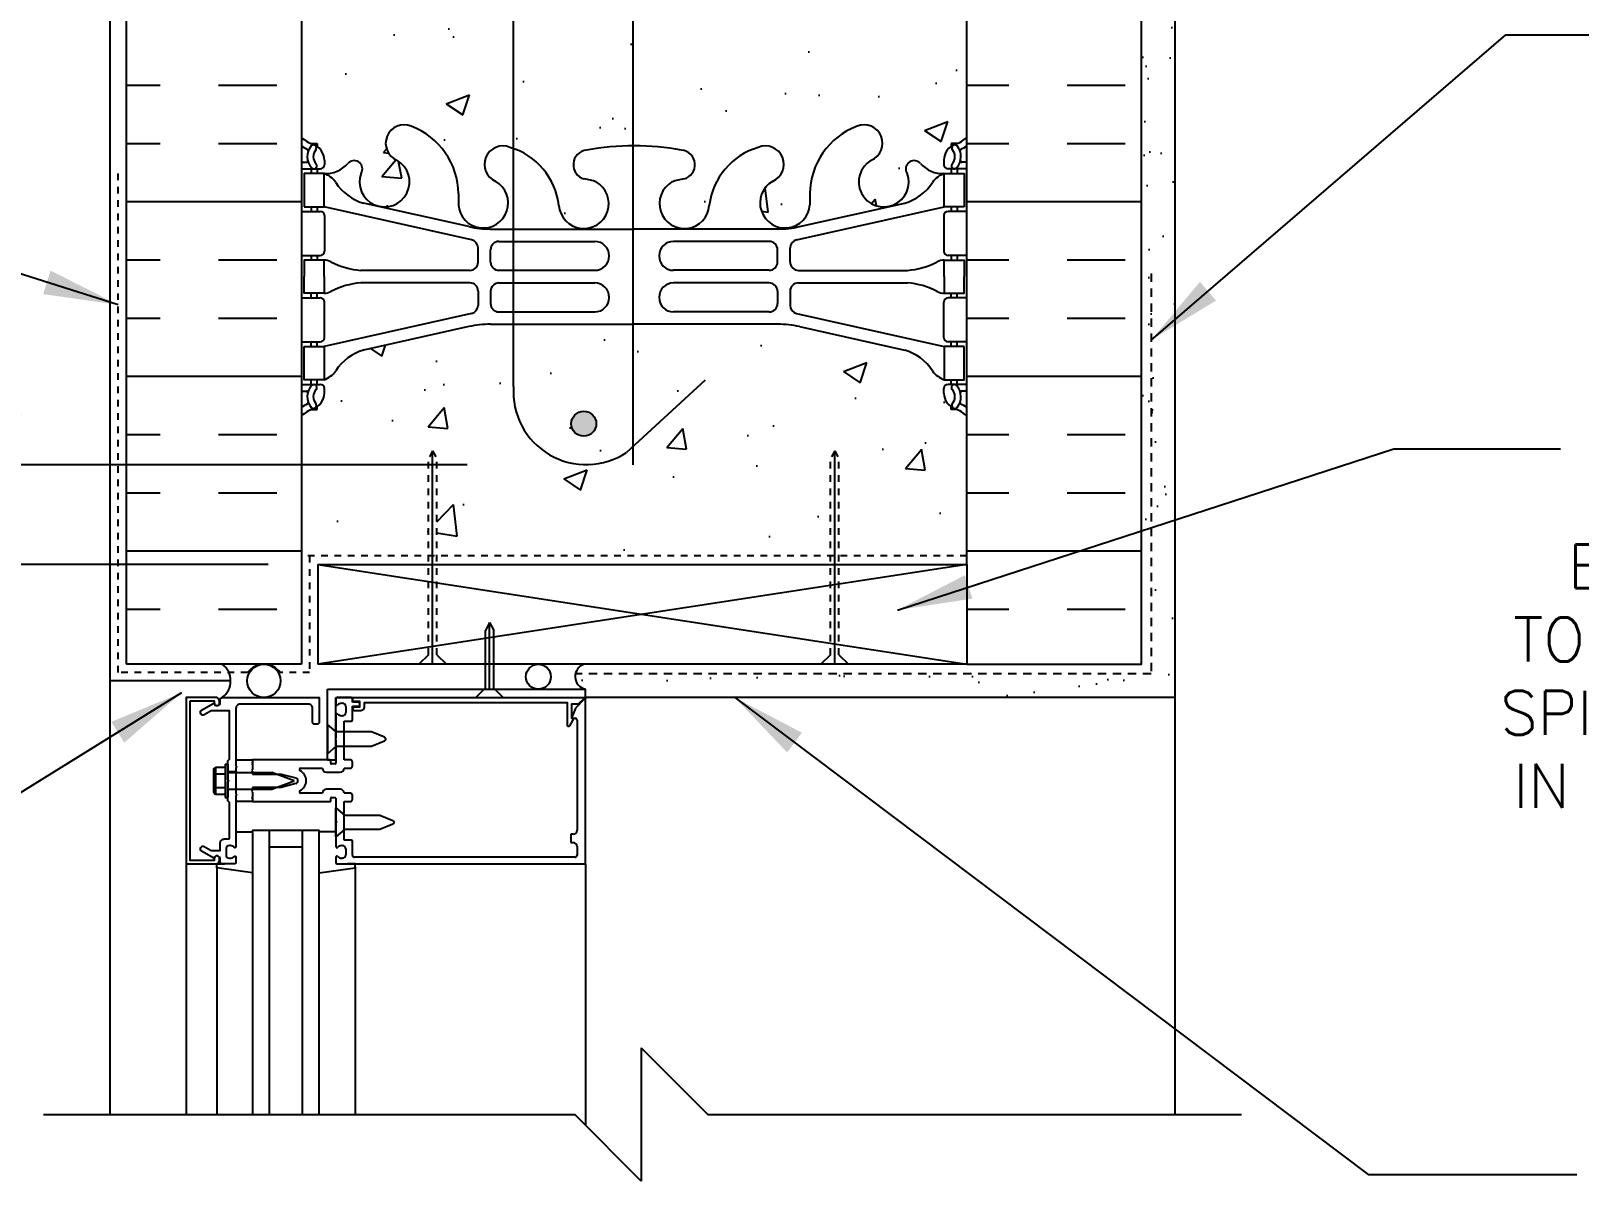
# Model space of a CAD drawing. Header units: inches. Extents: x 173.2 to 225.9, y 94 to 174.2.
# Drawn here: x 190.95 to 214.21, y 145.35 to 162.64 of the extents above; entities that cross this region are included whole.
import ezdxf

# ---------------------------------------------------------------- set-up
doc = ezdxf.new("R2010")
doc.units = ezdxf.units.IN
doc.header["$LTSCALE"] = 0.5
doc.header["$MEASUREMENT"] = 0
doc.linetypes.add('DASHED2', pattern=[0.375, 0.25, -0.125])
doc.linetypes.add('HIDDEN2', pattern=[0.1875, 0.125, -0.0625])
for name, color, linetype in [('HATCH', 12, 'Continuous'), ('LINE18', 9, 'Continuous'), ('line25', 2, 'Continuous'), ('LINE50', 5, 'Continuous'), ('LINE65', 3, 'Continuous'), ('LINE9', 9, 'Continuous'), ('PART_NUMBERS', 6, 'Continuous'), ('TEXT', 4, 'Continuous'), ('Web_Edge', 9, 'Continuous')]:
    doc.layers.add(name, color=color, linetype=linetype)
doc.styles.add('DIM', font='romans.shx', dxfattribs={"width": 0.7})
doc.styles.get("Standard").update_dxf_attribs({"font": 'romans.shx', "height": 0.75})
doc.dimstyles.new('ext_12', dxfattribs={"dimscale": 12, "dimtxt": 0.09375, "dimasz": 0.09375, "dimexe": 0.09375, "dimexo": 0.0625, "dimgap": 0.0625, "dimtad": 1, "dimdec": 1, "dimzin": 2, "dimdsep": 46, "dimlunit": 4, "dimtxsty": 'DIM', "dimcen": 0.09, "dimdle": 0.09375, "dimclrt": 4, "dimadec": 0, "dimazin": 0, "dimtfac": 1, "dimtdec": 1, "dimtmove": 2, "dimatfit": 3, "dimfxl": 1, "dimfrac": 2, "dimtolj": 1, "dimtzin": 0, "dimarcsym": 0})
doc.dimstyles.new('ext_8', dxfattribs={"dimscale": 8, "dimtxt": 0.09375, "dimasz": 0.09375, "dimexe": 0.09375, "dimexo": 0.0625, "dimgap": 0.0625, "dimtad": 1, "dimdec": 6, "dimzin": 3, "dimdsep": 46, "dimlunit": 4, "dimtxsty": 'DIM', "dimcen": 0.09, "dimdle": 0.09375, "dimclrt": 4, "dimadec": 0, "dimazin": 0, "dimtfac": 1, "dimtdec": 6, "dimtmove": 2, "dimatfit": 3, "dimfxl": 1, "dimfrac": 2, "dimtolj": 1, "dimtzin": 0, "dimarcsym": 0})
pattern_1 = [(50, (0, 0), (3.5863, -0.31376), [0.375, -4.125]), (355, (0, 0), (-0.693757, 3.76096), [0.3, -3.3]), (100.4514, (0.299, -0.026), (2.892544, 3.4472), [0.3187, -3.50571]), (46.1842, (0, 1), (5.33621, -0.8276), [0.5625, -6.1875]), (96.6356, (0.4447, 0.931), (4.67331, 4.87059), [0.47805, -5.25857]), (351.1842, (0, 1), (4.67331, 4.87059), [0.45, -4.95]), (21, (0.5, 0.75), (2.984535, -2.013094), [0.375, -4.125]), (326, (0.5, 0.75), (1.216577, 3.62575), [0.3, -3.3]), (71.4514, (0.7487, 0.5822), (4.20111, 1.612656), [0.3187, -3.50571]), (37.5, (0, 0), (0.060799, 1.664469), [0, -3.26, 0, -3.35, 0, -3.3125]), (7.5, (0, 0), (1.315348, 1.972059), [0, -1.91, 0, -3.185, 0, -1.2625]), (327.5, (-1.115, 0), (2.669112, -0.1127744), [0, -1.25, 0, -3.9, 0, -5.175]), (317.5, (-1.615, 0), (2.91593, 0.500525), [0, -1.625, 0, -2.59, 0, -3.675])]

# ---------------------------------------------------------------- blocks, each defined once
blk = doc.blocks.new('*D6')
at = {"layer": 'Defpoints', "color": 0, "transparency": 16777216}
for p in [(190.685, 156.116), (198.009, 156.116), (195.016, 154.616)]:
    blk.add_point(p, dxfattribs=at)
at = {"layer": 'TEXT', "color": 0, "lineweight": -2, "transparency": 16777216}
for p, q in [((190.685, 156.866), (190.685, 157.616)), ((197.509, 156.116), (189.935, 156.116)), ((190.685, 154.616), (190.685, 156.116)), ((194.516, 154.616), (189.935, 154.616)), ((190.685, 153.866), (190.685, 153.116))]:
    blk.add_line(p, q, dxfattribs=at)
at = {"layer": 'TEXT', "color": 0, "transparency": 16777216}
for points in [[(190.56, 156.866), (190.81, 156.866), (190.685, 156.116)], [(190.56, 153.866), (190.81, 153.866), (190.685, 154.616)]]:
    blk.add_solid(points, dxfattribs=at)
at = {"layer": 'TEXT', "color": 4, "transparency": 16777216, "insert": (187.9, 155.777), "char_height": 0.75, "attachment_point": 5, "rotation": 90, "style": 'DIM'}
blk.add_mtext('\\A1;1 1/2" \\P (38mm)MIN. \\PCOVER', dxfattribs=at)

msp = doc.modelspace()

# ---------------------------------------------------------------- hatches: boundary and pattern name
at = {"layer": 'HATCH'}
h = msp.add_hatch(dxfattribs=at)
h.set_pattern_fill('AR-CONC', color=256, scale=0.5)
h.set_pattern_definition(pattern_1)
h.paths.add_polyline_path([(205.0156476, 172.8372698), (201.1234697, 172.8372513), (200.1234697, 173.8372513), (200.1234697, 171.8372513), (199.1234697, 172.8372513), (195.0156476, 172.8372709), (195.0156476, 170.8463089, 0.0884161507), (195.1616506, 170.7489972), (195.2516506, 170.7489972), (195.2516506, 170.7072712, -0.2490694202), (195.3616506, 170.500148), (195.3616506, 170.432648, -0.4142135624), (195.2991506, 170.370148), (195.2516506, 170.370148), (195.2516506, 170.300148), (195.3566506, 170.300148, -0.155528605), (195.5323435, 170.1661028, 0.1809141487), (195.9500647, 169.854758), (197.5308603, 169.5017988, 0.0549743364), (197.8577307, 169.4657509), (200.0156517, 169.4657509), (202.1735727, 169.4657509, 0.0549743364), (202.5004431, 169.5017988), (204.0812387, 169.854758, 0.1809141487), (204.4989599, 170.1661028, -0.155528605), (204.6746528, 170.300148), (204.7796528, 170.300148), (204.7796528, 170.370148), (204.7321528, 170.370148, -0.4142135624), (204.6696528, 170.432648), (204.6696528, 170.500148, -0.2490694202), (204.7796528, 170.7072712), (204.7796528, 170.7489972), (204.8696528, 170.7489972, 0.0884104074), (205.0156476, 170.846301)])
h.paths.add_polyline_path([(205.0156476, 163.8463089), (205.0156476, 166.653995, 0.0884104075), (204.8696528, 166.7512988), (204.7796528, 166.7512988), (204.7796528, 166.7930249, -0.2490694202), (204.6696528, 167.000148), (204.6696528, 167.067648, -0.4142135624), (204.7321528, 167.130148), (204.7796528, 167.130148), (204.7796528, 167.200148), (204.6746528, 167.200148, 0.2317357955), (204.3169883, 167.0491237, -0.8344002608), (204.1054841, 167.1746681), (204.1171943, 167.196014, 2.155403934), (203.5785464, 167.0015962, -1), (203.3649571, 166.490494, -0.3112229933), (202.6559827, 167.5064882), (202.6564926, 167.671476, 1.6613820595), (202.0954095, 167.3187356, -1), (201.8818202, 166.8076334, -0.3009499256), (201.1455799, 167.6799308, 1.6613820595), (200.5844968, 167.3271904, 0.0556171619), (200.7637951, 167.2816199, -0.8432432356), (200.7294786, 166.8492986, -0.0475443617), (200.0156517, 166.7845429, -0.0475443617), (199.3018248, 166.8492986, -0.8432432356), (199.2675083, 167.2816199, 0.0556171619), (199.4468066, 167.3271904, 1.6613820595), (198.8857235, 167.6799308, -0.3009499256), (198.1494832, 166.8076334, -1), (197.9358939, 167.3187356, 1.6613820595), (197.3748108, 167.671476), (197.3753207, 167.5064882, -0.3112229933), (196.6663463, 166.490494, -1), (196.452757, 167.0015962, 2.155403934), (195.9141091, 167.196014), (195.9258193, 167.1746681, -0.8343745963), (195.7143201, 167.049118, 0.2317403101), (195.3566506, 167.200148), (195.2516506, 167.200148), (195.2516506, 167.130148), (195.2991506, 167.130148, -0.4142135624), (195.3616506, 167.067648), (195.3616506, 167.000148, -0.2490694202), (195.2516506, 166.7930249), (195.2516506, 166.7512988), (195.1616506, 166.7512988, 0.0884161507), (195.0156476, 166.6539871), (195.0156476, 163.8463089), (195.0156476, 161.0386307, 0.0884161507), (195.1616506, 160.941319), (195.2516506, 160.941319), (195.2516506, 160.899593, -0.2490694202), (195.3616506, 160.6924698), (195.3616506, 160.6249698, -0.4142135624), (195.2991506, 160.5624698), (195.2516506, 160.5624698), (195.2516506, 160.4924698), (195.3566506, 160.4924698, 0.2317357954), (195.7143151, 160.6434942, -0.8344002615), (195.9258193, 160.5179498), (195.9141091, 160.4966039, 2.155403934), (196.452757, 160.6910216, -1), (196.6663463, 161.2021238, -0.3112229933), (197.3753207, 160.1861297), (197.3748108, 160.0211419, 1.6613820595), (197.9358939, 160.3738822, -1), (198.1494832, 160.8849844, -0.3009499256), (198.8857235, 160.012687, 1.6613820595), (199.4468066, 160.3654274, 0.0556171619), (199.2675083, 160.410998, -0.8432432356), (199.3018248, 160.8433193, -0.0475443617), (200.0156517, 160.9080749, -0.0475443617), (200.7294786, 160.8433193, -0.8432432356), (200.7637951, 160.410998, 0.0556171619), (200.5844968, 160.3654274, 1.6613820595), (201.1455799, 160.012687, -0.3009499256), (201.8818202, 160.8849844, -1), (202.0954095, 160.3738822, 1.6613820595), (202.6564926, 160.0211419), (202.6559827, 160.1861297, -0.3112229933), (203.3649571, 161.2021238, -1), (203.5785464, 160.6910216, 2.155403934), (204.1171943, 160.4966039), (204.1054841, 160.5179498, -0.8343745963), (204.3169833, 160.6434999, 0.2317403101), (204.6746528, 160.4924698), (204.7796528, 160.4924698), (204.7796528, 160.5624698), (204.7321528, 160.5624698, -0.4142135624), (204.6696528, 160.6249698), (204.6696528, 160.6924698, -0.2490694202), (204.7796528, 160.899593), (204.7796528, 160.941319), (204.8696528, 160.941319, 0.0884104075), (205.0156476, 161.0386229)])
h = msp.add_hatch(dxfattribs=at)
h.set_pattern_fill('AR-SAND', color=256, scale=0.5, style=0)
h.set_pattern_definition([(37.5, (-2628.2139, -332.94145), (-0.03149668, 0.96341188), [0, -0.76, 0, -0.85, 0, -0.8125]), (7.5, (-2628.2139, -332.9415), (0.88488835, 1.41107303), [0, -0.41, 0, -0.685, 0, -0.2625]), (327.5, (-2628.8289, -332.94145), (1.55707093, 0.00282953), [0, -0.25, 0, -0.9, 0, -1.175]), (317.5, (-2628.8289, -332.9415), (1.5030633, 0.4388378), [0, -0.125, 0, -0.59, 0, -0.675])])
h.paths.add_polyline_path([(208.1406476, 159.9032613), (207.6406476, 159.9032613), (207.6406476, 154.6036771), (208.1406476, 154.6036771)])
h.paths.add_polyline_path([(207.6406476, 159.9032613), (208.1406476, 159.9032613), (208.1406476, 164.1405859), (207.6406476, 164.1405859), (207.6406476, 163.8463089)])
h.paths.add_polyline_path([(207.6406476, 164.1405859), (208.1406476, 164.1405859), (208.1406476, 172.8372513), (207.6406476, 172.8372513)])
h = msp.add_hatch(dxfattribs=at)
h.set_pattern_fill('AR-CONC', color=256, scale=0.5)
h.set_pattern_definition(pattern_1)
h.paths.add_polyline_path([(202.9666925, 156.2035391), (203.0291925, 156.3230478), (203.0916925, 156.2035391), (203.0916925, 154.7459895), (205.0156476, 154.7459895), (205.0156476, 156.8463168, 0.0884104075), (204.8696528, 156.9436206), (204.7796528, 156.9436206), (204.7796528, 156.9853467, -0.2490694202), (204.6696528, 157.1924698), (204.6696528, 157.2599698, -0.4142135624), (204.7321528, 157.3224698), (204.7796528, 157.3224698), (204.7796528, 157.3924698), (204.6746528, 157.3924698, -0.155528605), (204.4989599, 157.526515, 0.1809141487), (204.0812387, 157.8378599), (202.5004431, 158.1908191, 0.0549743364), (202.1735727, 158.226867), (200.0156517, 158.226867), (197.8577307, 158.226867, 0.0549743364), (197.5308603, 158.1908191), (195.9500647, 157.8378599, 0.1809141487), (195.5323435, 157.526515, -0.155528605), (195.3566506, 157.3924698), (195.2516506, 157.3924698), (195.2516506, 157.3224698), (195.2991506, 157.3224698, -0.4142135624), (195.3616506, 157.2599698), (195.3616506, 157.1924698, -0.2490694202), (195.2516506, 156.9853467), (195.2516506, 156.9436206), (195.1616506, 156.9436206, 0.0884161507), (195.0156476, 156.8463089), (195.0156476, 154.7459895), (196.9261302, 154.7459895), (196.9261302, 156.2035391), (196.9886302, 156.3230478), (197.0511302, 156.2035391), (197.0511302, 154.7459895), (202.9666925, 154.7459895)])
h = msp.add_hatch(dxfattribs=at)
h.set_pattern_fill('AR-SAND', color=256, scale=0.5, style=0)
h.paths.add_polyline_path([(208.1406476, 152.6164942), (208.1406476, 154.9496479), (207.7847937, 154.9496479), (207.7847937, 152.9712192), (199.1327193, 152.9712192, 0.4163939541), (199.2839485, 152.7420299), (199.2839485, 152.6164942)])
at = {"layer": 'LINE65'}
msp.add_hatch(color=256, dxfattribs=at).paths.add_polyline_path([(199.4471948, 156.7312509, 1), (199.0721948, 156.7312509, 1)])

# ---------------------------------------------------------------- linework, layer by layer
at = {"layer": 'HATCH'}
for p, q in [((192.3906476, 161.8203751), (192.8954259, 161.8203751)), ((193.7704259, 161.8203751), (194.6454259, 161.8203751)), ((205.0156476, 161.8203751), (205.6454259, 161.8203751)), ((206.5204259, 161.8203751), (207.3954259, 161.8203751)), ((192.3906476, 160.9453751), (192.8954259, 160.9453751)), ((193.7704259, 160.9453751), (194.6454259, 160.9453751)), ((205.0156476, 160.9453751), (205.6454259, 160.9453751)), ((206.5204259, 160.9453751), (207.3954259, 160.9453751)), ((192.3906476, 160.0703751), (195.0156476, 160.0703751)), ((205.0156476, 160.0703751), (207.6406476, 160.0703751)), ((192.3906476, 159.1953751), (192.8954259, 159.1953751)), ((193.7704259, 159.1953751), (194.6454259, 159.1953751)), ((205.0156476, 159.1953751), (205.6454259, 159.1953751)), ((206.5204259, 159.1953751), (207.3954259, 159.1953751)), ((192.3906476, 158.3203751), (192.8954259, 158.3203751)), ((193.7704259, 158.3203751), (194.6454259, 158.3203751)), ((205.0156476, 158.3203751), (205.6454259, 158.3203751)), ((206.5204259, 158.3203751), (207.3954259, 158.3203751)), ((192.3906476, 157.4453751), (195.0156476, 157.4453751)), ((205.0156476, 157.4453751), (207.6406476, 157.4453751)), ((192.3906476, 156.5703751), (192.8954259, 156.5703751)), ((193.7704259, 156.5703751), (194.6454259, 156.5703751)), ((205.0156476, 156.5703751), (205.6454259, 156.5703751)), ((206.5204259, 156.5703751), (207.3954259, 156.5703751)), ((196.9886302, 153.1164942), (196.9886302, 156.3230478)), ((203.0291925, 153.1164942), (203.0291925, 156.3230478)), ((192.3906476, 155.6953751), (192.8954259, 155.6953751)), ((193.7704259, 155.6953751), (194.6454259, 155.6953751)), ((205.0156476, 155.6953751), (205.6454259, 155.6953751)), ((206.5204259, 155.6953751), (207.3954259, 155.6953751)), ((192.3906476, 154.8203751), (195.0156476, 154.8203751)), ((205.0156476, 154.8203751), (207.6406476, 154.8203751)), ((205.0156476, 154.6164942), (195.2656476, 153.1164942)), ((195.2656476, 154.6164942), (205.0156476, 153.1164942)), ((192.3906476, 153.9453751), (192.8954259, 153.9453751)), ((193.7704259, 153.9453751), (194.6454259, 153.9453751)), ((205.0156476, 153.9453751), (205.6454259, 153.9453751)), ((206.5204259, 153.9453751), (207.3954259, 153.9453751)), ((197.8436518, 152.7420299), (197.8436518, 153.7420299)), ((195.7639485, 152.6164942), (199.2839485, 152.6164942)), ((194.0341936, 150.5961085), (194.2841936, 150.5961085)), ((194.5339485, 150.6164942), (194.5339485, 146.3495341)), ((195.0339485, 146.3495341), (195.0339485, 150.6164942)), ((195.0339485, 150.3664942), (194.5339485, 150.3664942)), ((193.2839485, 150.1164942), (193.2839485, 146.3495341)), ((193.7441936, 150.0561085), (193.7441936, 150.1161085)), ((193.7441936, 150.1161085), (193.8598244, 150.1161085)), ((193.7441936, 150.0734738), (193.7441936, 146.3495341)), ((194.2841936, 149.9795731), (193.7441936, 150.0561085)), ((195.2837034, 149.9795731), (195.8237034, 150.0561085)), ((195.8237034, 150.0561085), (195.8237034, 150.1161085)), ((195.8237034, 150.0734738), (195.8237034, 146.3495341)), ((199.2839485, 150.1164942), (199.2839485, 146.1890552))]:
    msp.add_line(p, q, dxfattribs=at)
at = {"layer": 'HATCH', "color": 4, "linetype": 'DASHED2', "ltscale": 0.5}
for p, q in [((192.2656476, 152.9914942), (192.2656476, 160.5188078)), ((205.0156476, 154.7459895), (195.0156476, 154.7459895)), ((195.1357714, 154.7459895), (195.1357714, 152.9914942)), ((194.2080239, 152.9914942), (192.2656476, 152.9914942)), ((195.1357714, 152.9914942), (194.6978731, 152.9914942))]:
    msp.add_line(p, q, dxfattribs=at)
at = {"layer": 'HATCH'}
for centre, radius in [((194.4529485, 152.8664942), 0.25), ((198.5774485, 152.929262), 0.1872321)]:
    msp.add_circle(centre, radius, dxfattribs=at)
for centre, radius, start, end in [((193.6404485, 152.8664942), 0.3125, 306.86989765, 53.13010235), ((199.3220793, 152.9316788), 0.1934442, 107.17760034, 258.63169701)]:
    msp.add_arc(centre, radius, start, end, dxfattribs=at)
at = {"layer": 'LINE18'}
for p, q in [((192.1406476, 172.8463089), (192.1406476, 152.8664942)), ((197.8436518, 153.7420299), (197.7811518, 153.6225213)), ((197.7811518, 152.7420299), (197.7811518, 153.6225213)), ((197.8436518, 153.7420299), (197.9061518, 153.6225213)), ((197.9061518, 152.7420299), (197.9061518, 153.6225213)), ((196.9261302, 153.2602123), (196.7824121, 153.1164942)), ((197.0511302, 153.2602123), (197.1948483, 153.1164942)), ((202.9666925, 153.2602123), (202.8229744, 153.1164942)), ((203.0916925, 153.2602123), (203.2354106, 153.1164942)), ((193.9529485, 152.8664942), (192.1406476, 152.8664942)), ((192.1406476, 152.8664942), (192.1406476, 146.3495341)), ((195.4089485, 152.7420299), (199.2839485, 152.7420299)), ((195.5339485, 152.6170299), (199.2839485, 152.6170299)), ((197.7624337, 152.7420299), (197.6374337, 152.6170299)), ((197.92487, 152.7420299), (198.04987, 152.6170299)), ((199.2839485, 152.6170299), (199.2839485, 152.7420299)), ((208.1406476, 152.6164942), (208.1406476, 146.3495341))]:
    msp.add_line(p, q, dxfattribs=at)
at = {"layer": 'LINE18', "linetype": 'HIDDEN2'}
for p, q in [((196.9886302, 156.3230478), (196.9261302, 156.2035391)), ((196.9886302, 156.3230478), (197.0511302, 156.2035391)), ((203.0291925, 156.3230478), (202.9666925, 156.2035391)), ((203.0291925, 156.3230478), (203.0916925, 156.2035391)), ((196.9261302, 153.2602123), (196.9261302, 156.2035391)), ((197.0511302, 153.2602123), (197.0511302, 156.2035391)), ((202.9666925, 153.2602123), (202.9666925, 156.2035391)), ((203.0916925, 153.2602123), (203.0916925, 156.2035391))]:
    msp.add_line(p, q, dxfattribs=at)
at = {"layer": 'line25'}
for p, q in [((195.0156476, 163.8463089), (195.0156476, 153.1164942)), ((205.0156476, 154.6164942), (205.0156476, 163.8463089)), ((195.2656476, 154.6164942), (195.2656476, 153.1164942)), ((195.2656476, 154.6164942), (205.0156476, 154.6164942)), ((205.0156476, 154.6164942), (205.0156476, 153.1164942)), ((205.0156476, 153.1164942), (195.2656476, 153.1164942))]:
    msp.add_line(p, q, dxfattribs=at)
at = {"layer": 'LINE50'}
msp.add_line((195.0156476, 153.1164942), (192.3906476, 153.1164942), dxfattribs=at)
for points in [[(192.3906476, 153.1164942), (192.3906476, 163.8463089), (192.8281476, 163.8463089), (192.8281476, 164.3463089), (194.3281476, 164.3463089), (194.3281476, 163.8463089), (194.7656476, 163.8463089), (195.0156476, 163.8463089)], [(205.0156476, 153.1164942), (207.6406476, 153.1164942), (207.6406476, 163.8463089), (207.2031476, 163.8463089), (207.2031476, 164.3463089), (205.7031476, 164.3463089), (205.7031476, 163.8463089), (205.2656476, 163.8463089), (205.0156476, 163.8463089)]]:
    msp.add_lwpolyline(points, dxfattribs=at)
at = {"layer": 'LINE65'}
for p, q in [((199.9984697, 171.9622513), (199.9984697, 156.1164942)), ((198.2043726, 157.2897852), (198.2043726, 169.6519773)), ((201.0829675, 157.3840708), (199.9032156, 156.2997871))]:
    msp.add_line(p, q, dxfattribs=at)
msp.add_circle((199.2596948, 156.7312509), 0.1875, dxfattribs=at)
msp.add_arc((199.2967011, 157.2116161), 1.0951219, 175.90677852, 303.63036406, dxfattribs=at)
at = {"layer": 'LINE9'}
for p, q in [((208.1406476, 172.8463089), (208.1406476, 152.6164942)), ((195.4089485, 151.6794942), (195.4089485, 152.7420299)), ((195.5339485, 151.6794942), (195.5339485, 152.6170299)), ((195.5339485, 152.5964942), (195.5339485, 152.5144942)), ((195.7639485, 152.6164942), (195.5539485, 152.6164942)), ((195.7839485, 152.5464942), (195.7839485, 152.5964942)), ((199.2668774, 152.5924942), (199.13307, 152.4586867)), ((208.1406476, 152.6164942), (199.2839485, 152.6164942)), ((199.2839485, 152.6164942), (199.2839485, 152.5974942)), ((199.2839485, 152.6164942), (199.2839485, 152.5974942)), ((199.2839485, 150.1164942), (199.2839485, 152.5854231)), ((195.5339485, 152.3584942), (195.5339485, 152.0064942)), ((195.6234401, 152.5304942), (195.6339485, 152.5304942)), ((195.6839485, 152.4804942), (195.6839485, 152.3924942)), ((195.8649485, 152.5464942), (195.7839485, 152.5464942)), ((195.7839485, 152.2814942), (195.7839485, 152.4864942)), ((195.7839485, 152.4864942), (195.8649485, 152.4864942)), ((199.13307, 152.4586867), (199.0769485, 152.3044942)), ((195.6339485, 152.3424942), (195.6234401, 152.3424942)), ((195.6589485, 151.6794942), (195.6589485, 152.2614942)), ((195.6589485, 152.2614942), (195.7639485, 152.2614942)), ((199.0769485, 152.3044942), (199.1289485, 152.3044942)), ((199.1589485, 152.2744942), (199.1589485, 150.6214942)), ((195.5339485, 151.9764942), (195.5339485, 151.6294942)), ((194.0339485, 151.6794942), (194.2839485, 151.6794942)), ((194.0339485, 151.6794942), (194.0339485, 151.6169942)), ((195.4479485, 151.6794942), (194.2839485, 151.6794942)), ((194.2839485, 151.6794942), (194.2839485, 151.6394942)), ((194.2839485, 151.6794942), (194.2839485, 151.6169942)), ((195.4089485, 151.6794942), (195.5339485, 151.6794942)), ((195.4579485, 151.6294942), (195.4579485, 151.6694942)), ((195.7539485, 151.6794942), (195.6589485, 151.6794942)), ((193.6943435, 151.5186742), (193.6943435, 151.2142992)), ((193.7066385, 151.5530842), (193.7253435, 151.5530842)), ((193.7253435, 151.5530842), (193.7253435, 151.1798942)), ((193.7292685, 151.5694042), (193.8689485, 151.5694042)), ((193.7292685, 151.4679492), (193.8689485, 151.4679492)), ((193.8689485, 151.6164942), (193.8689485, 151.1164942)), ((193.8689485, 151.6164942), (193.9089485, 151.6164942)), ((193.9089485, 151.6164942), (193.9089485, 151.1164942)), ((194.0339485, 151.4994942), (193.9089485, 151.4994942)), ((193.9089485, 151.4918742), (194.5739485, 151.4918742)), ((194.2839485, 151.6394942), (194.2689485, 151.6244942)), ((194.2689485, 151.6244942), (194.2839485, 151.6094942)), ((194.2839485, 151.5364942), (194.2689485, 151.5214942)), ((194.2689485, 151.5214942), (194.2839485, 151.5064942)), ((194.2839485, 151.6094942), (194.2839485, 151.5364942)), ((194.2839485, 151.5064942), (194.2839485, 151.4664942)), ((194.2839485, 151.4664942), (194.7139485, 151.4664942)), ((194.9089485, 151.3664942), (194.5739485, 151.4918742)), ((194.7139485, 151.4664942), (194.9320607, 151.4080512)), ((195.0053286, 151.5544942), (195.3329485, 151.5544942)), ((195.3929485, 151.4944942), (195.5989485, 151.4944942)), ((195.5239485, 151.6194942), (195.4679485, 151.6194942)), ((195.6589485, 151.5544942), (195.7539485, 151.5544942)), ((195.7839485, 151.5844942), (195.7839485, 151.6494942)), ((193.7292685, 151.2650292), (193.8689485, 151.2650292)), ((193.9089485, 151.2411042), (194.5739485, 151.2411042)), ((194.0339485, 151.2334942), (193.9089485, 151.2334942)), ((194.2839485, 151.2264942), (194.2689485, 151.2114942)), ((194.2689485, 151.2114942), (194.2839485, 151.1964942)), ((194.7139485, 151.2664942), (194.2839485, 151.2664942)), ((194.2839485, 151.2664942), (194.2839485, 151.2264942)), ((194.2839485, 151.1964942), (194.2839485, 151.1234942)), ((194.5739485, 151.2411042), (194.9089485, 151.3664942)), ((194.9320607, 151.3249371), (194.7139485, 151.2664942)), ((195.5989485, 151.2384942), (195.3929485, 151.2384942)), ((193.7066385, 151.1798942), (193.7253435, 151.1798942)), ((193.7292685, 151.1635742), (193.8689485, 151.1635742)), ((193.8689485, 151.1164942), (193.9089485, 151.1164942)), ((194.0339485, 151.1159942), (194.0339485, 151.0534942)), ((194.2839485, 151.0534942), (194.0339485, 151.0534942)), ((194.2839485, 151.1234942), (194.2689485, 151.1084942)), ((194.2689485, 151.1084942), (194.2839485, 151.0934942)), ((194.2839485, 151.1159942), (194.2839485, 151.0534942)), ((194.2839485, 151.0934942), (194.2839485, 151.0534942)), ((194.2839485, 151.0534942), (195.4479485, 151.0534942)), ((195.3329485, 151.1784942), (195.0053286, 151.1784942)), ((195.4579485, 151.0634942), (195.4579485, 151.1034942)), ((195.4679485, 151.1134942), (195.5239485, 151.1134942)), ((195.5339485, 151.1034942), (195.5339485, 150.7564942)), ((195.5339485, 150.5224942), (195.5339485, 150.9604942)), ((195.5339485, 150.9604942), (195.6659485, 150.8494942)), ((195.7539485, 151.1784942), (195.6589485, 151.1784942)), ((195.6589485, 150.4714942), (195.6589485, 151.0534942)), ((195.6589485, 151.0534942), (195.7539485, 151.0534942)), ((195.7839485, 151.0834942), (195.7839485, 151.1484942)), ((195.5339485, 150.7564942), (195.5489485, 150.7414942)), ((195.5489485, 150.7414942), (195.5339485, 150.7264942)), ((195.5339485, 150.7264942), (195.5339485, 150.3744942)), ((195.6659485, 150.8494942), (196.1966072, 150.8494942)), ((196.1966072, 150.8494942), (196.390429, 150.7692105)), ((195.5337034, 150.5961085), (195.2837034, 150.5961085)), ((195.6659485, 150.6334942), (195.5339485, 150.5224942)), ((196.1966072, 150.6334942), (195.6659485, 150.6334942)), ((196.390429, 150.7137778), (196.1966072, 150.6334942)), ((199.0989485, 150.5614942), (199.0639485, 150.5614942)), ((199.0639485, 150.5614942), (199.0639485, 150.4364942)), ((195.6234401, 150.3904942), (195.6339485, 150.3904942)), ((195.7639485, 150.4714942), (195.6589485, 150.4714942)), ((195.6839485, 150.3404942), (195.6839485, 150.2524942)), ((195.7839485, 150.2464942), (195.7839485, 150.4514942)), ((199.0639485, 150.4364942), (199.0989485, 150.4364942)), ((199.1589485, 150.3764942), (199.1589485, 150.2464942)), ((195.5339485, 150.2184942), (195.5339485, 150.1364942)), ((195.5539485, 150.1164942), (199.2839485, 150.1164942)), ((195.6339485, 150.2024942), (195.6234401, 150.2024942)), ((195.8237034, 150.1161085), (195.7080726, 150.1161085)), ((199.1289485, 150.2164942), (195.8139485, 150.2164942)), ((200.1234697, 147.3495341), (200.1234697, 145.3495341)), ((200.1234697, 147.3495341), (201.1234697, 146.3495341)), ((191.1406476, 146.3495341), (199.1234697, 146.3495341)), ((200.1234697, 145.3495341), (199.1234697, 146.3495341)), ((201.1234697, 146.3495341), (209.1406476, 146.3495341))]:
    msp.add_line(p, q, dxfattribs=at)
for points in [[(193.3439485, 152.5664942), (193.7079485, 152.5664942), (193.7079485, 152.5364942, 1), (193.7879485, 152.5364942), (193.7879485, 152.5564942, 0.4142135624), (193.7279485, 152.6164942), (193.2839485, 152.6164942), (193.2839485, 150.1164942), (193.7279485, 150.1164942, 0.4142135624), (193.7879485, 150.1764942), (193.7879485, 150.1964942, 1), (193.7079485, 150.1964942), (193.7079485, 150.1664942), (193.3439485, 150.1664942)], [(193.9339485, 150.4904942), (193.9339485, 151.0414942), (193.9089485, 151.0664942), (193.9089485, 151.3514942), (193.9239485, 151.3664942), (193.9089485, 151.3814942), (193.9089485, 151.6664942), (193.9339485, 151.6914942), (193.9339485, 152.4164942), (193.6631238, 152.4164942), (193.5579485, 152.3557712, -1), (193.5179485, 152.4250532), (193.7005776, 152.5304942, 0.8490904587), (193.7979485, 152.5464942), (193.7979485, 152.5864942, -0.4142135624), (193.8279485, 152.6164942), (195.2839485, 152.6164942), (195.2839485, 152.2464942, -0.4142135624), (195.2539485, 152.2164942), (195.2139485, 152.2164942, -0.4142135624), (195.1839485, 152.2464942), (195.1839485, 152.4564942, 0.4142135624), (195.1239485, 152.5164942), (194.0939485, 152.5164942, 0.4142135624), (194.0339485, 152.4564942), (194.0339485, 151.5914942), (194.0489485, 151.5764942), (194.0339485, 151.5614942), (194.0339485, 151.1714942), (194.0489485, 151.1564942), (194.0339485, 151.1414942), (194.0339485, 150.3744942, -0.6693764951), (194.0083068, 150.3639227, 0.1997729274), (193.9444569, 150.3904942), (193.9339485, 150.3904942, 0.4142135624), (193.8839485, 150.3404942), (193.8839485, 150.2524942, 0.4142135624), (193.9339485, 150.2024942), (193.9444569, 150.2024942, 0.1997729274), (194.0083068, 150.2290656, -0.6693764951), (194.0339485, 150.2184942), (194.0339485, 150.1364942, -0.4142135624), (194.0139485, 150.1164942), (193.8279485, 150.1164942, -0.4142135624), (193.7979485, 150.1464942), (193.7979485, 150.1864942, 0.8490904587), (193.7005776, 150.2024942), (193.5179485, 150.3079351, -1), (193.5579485, 150.3772172), (193.6631238, 150.3164942), (193.7979485, 150.3164942), (193.7979485, 150.4304942, -0.4142135624), (193.8579485, 150.4904942)], [(195.8099485, 152.5564942, -0.4142135624), (195.7899485, 152.5764942), (195.7899485, 152.6164942), (199.2649485, 152.6164942, -0.6681786379), (199.268484, 152.6079586), (199.1770196, 152.5164942), (199.0769485, 152.5164942), (199.0769485, 152.3044942), (199.1089485, 152.3044942), (199.0428242, 152.1899634, -0.767326988), (199.0149485, 152.1974327), (199.0149485, 152.5364942), (195.9599485, 152.5364942), (195.9599485, 152.4764942, -0.4142135624), (195.8999485, 152.4164942), (195.8199485, 152.4164942, -1), (195.8199485, 152.4764942), (195.8949485, 152.4764942), (195.8949485, 152.5564942)], [(195.5409485, 152.0994942), (195.4089485, 152.2104942), (195.4089485, 151.7724942), (195.5409485, 151.8834942), (196.0716072, 151.8834942), (196.265429, 151.9637778, 0.6681786379), (196.265429, 152.0192105), (196.0716072, 152.0994942)]]:
    msp.add_lwpolyline(points, format="xyb", close=True, dxfattribs=at)
msp.add_lwpolyline([(195.2839485, 146.3495341), (195.2839485, 150.6164942), (194.2839485, 150.6164942), (194.2839485, 146.3495341)], dxfattribs=at)
for centre, radius, start, end in [((195.5539485, 152.5964942), 0.02, 90, 180), ((195.7639485, 152.5964942), 0.02, 0, 90), ((199.2739485, 152.5854231), 0.01, 0, 135), ((195.5489485, 152.5144942), 0.015, 180, 315.18968809), ((195.5489485, 152.3584942), 0.015, 44.81031191, 180), ((195.6234401, 152.4404942), 0.09, 90, 135.18968809), ((195.6234401, 152.4324942), 0.09, 224.81031191, 270), ((195.6339485, 152.4804942), 0.05, 0, 90), ((195.6339485, 152.3924942), 0.05, 270, 0), ((195.8649485, 152.5164942), 0.03, 270, 90), ((195.7639485, 152.2814942), 0.02, 270, 360), ((199.1289485, 152.2744942), 0.03, 360, 90), ((195.4479485, 151.6694942), 0.01, 0, 90), ((195.7539485, 151.6494942), 0.03, 0, 90), ((193.7486535, 151.5186742), 0.0543126, 110.9107, 249.0893), ((193.8591935, 151.3664942), 0.1648491, 142.0123, 217.9877), ((195.0053286, 151.5344942), 0.02, 90, 243.3313394), ((194.9209485, 151.3664942), 0.168, 296.6686606, 63.3313394), ((195.3929485, 151.5544942), 0.06, 180, 270), ((195.4679485, 151.6294942), 0.01, 180, 270), ((195.5239485, 151.6294942), 0.01, 270, 0), ((195.5989485, 151.5544942), 0.06, 270, 0), ((195.7539485, 151.5844942), 0.03, 270, 360), ((193.7486535, 151.2142992), 0.0543126, 110.9107, 249.0893), ((194.9209255, 151.3664942), 0.043023, 285, 75), ((195.0053286, 151.1984942), 0.02, 116.6686606, 270), ((195.3929485, 151.1784942), 0.06, 90, 180), ((195.5989485, 151.1784942), 0.06, 0, 90), ((195.4479485, 151.0634942), 0.01, 270, 0), ((195.4679485, 151.1034942), 0.01, 90, 180), ((195.5239485, 151.1034942), 0.01, 0, 90), ((195.7539485, 151.1484942), 0.03, 0, 90), ((195.7539485, 151.0834942), 0.03, 270, 360), ((196.3789485, 150.7414942), 0.03, 292.5, 67.5), ((199.0989485, 150.6214942), 0.06, 270, 0), ((195.5489485, 150.3744942), 0.015, 180, 315.18968809), ((195.6234401, 150.3004942), 0.09, 90, 135.18968809), ((195.6339485, 150.3404942), 0.05, 0, 90), ((195.7639485, 150.4514942), 0.02, 0, 90), ((199.0989485, 150.3764942), 0.06, 0, 90), ((195.5489485, 150.2184942), 0.015, 44.81031191, 180), ((195.5539485, 150.1364942), 0.02, 180, 270), ((195.6234401, 150.2924942), 0.09, 224.81031191, 270), ((195.6339485, 150.2524942), 0.05, 270, 360), ((195.8139485, 150.2464942), 0.03, 180, 270), ((199.1289485, 150.2464942), 0.03, 270, 0)]:
    msp.add_arc(centre, radius, start, end, dxfattribs=at)
at = {"layer": 'PART_NUMBERS', "linetype": 'DASHED2'}
msp.add_lwpolyline([(207.7847937, 158.9897567), (207.7847937, 152.9712192), (199.1327193, 152.9712192)], dxfattribs=at)
at = {"layer": 'TEXT'}
for centre, start, end in [((194.4508275, 152.8181978), 89.59260629, 144.48339052), ((194.4550695, 152.8181978), 35.51660948, 90.40739371)]:
    msp.add_arc(centre, 0.2983039, start, end, dxfattribs=at)
at = {"layer": 'Web_Edge'}
for p, q in [((195.1616506, 160.941319), (195.2516506, 160.941319)), ((195.2516506, 160.941319), (195.2516506, 160.899593)), ((204.8696528, 160.941319), (204.7796528, 160.941319)), ((204.7796528, 160.941319), (204.7796528, 160.899593)), ((195.0156476, 160.6624698), (195.0935261, 160.6624698)), ((195.0156476, 160.5624698), (195.2991506, 160.5624698)), ((195.1616506, 160.5624698), (195.1616506, 160.4924698)), ((195.2516506, 160.5624698), (195.2516506, 160.4924698)), ((195.3616506, 160.6924698), (195.3616506, 160.6249698)), ((195.9141091, 160.4966039), (195.9258193, 160.5179498)), ((204.1171943, 160.4966039), (204.1054841, 160.5179498)), ((204.6696528, 160.6924698), (204.6696528, 160.6249698)), ((205.0156476, 160.5624698), (204.7321528, 160.5624698)), ((204.7796528, 160.5624698), (204.7796528, 160.4924698)), ((204.8696528, 160.5624698), (204.8696528, 160.4924698)), ((205.0156558, 160.6624698), (204.9377773, 160.6624698)), ((197.5308603, 159.6941206), (195.9500647, 160.0470798)), ((197.3753207, 160.1861297), (197.3748108, 160.0211419)), ((202.5004431, 159.6941206), (204.0812387, 160.0470798)), ((202.6559827, 160.1861297), (202.6564926, 160.0211419)), ((195.0156476, 159.9224698), (195.2991506, 159.9224698)), ((195.1616506, 159.9924698), (195.1616506, 159.9224698)), ((195.2516506, 159.9924698), (195.2516506, 159.9224698)), ((197.5742139, 159.49584), (195.3566506, 159.9924698)), ((195.3616506, 159.8599698), (195.3616506, 159.3249698)), ((202.4570895, 159.49584), (204.6746528, 159.9924698)), ((204.6696528, 159.8599698), (204.6696528, 159.3249698)), ((205.0156558, 159.9224698), (204.7321528, 159.9224698)), ((204.7796528, 159.9924698), (204.7796528, 159.9224698)), ((204.8696528, 159.9924698), (204.8696528, 159.9224698)), ((197.8577307, 159.6580727), (200.0156517, 159.6580727)), ((202.1735727, 159.6580727), (200.0156517, 159.6580727)), ((197.6718964, 159.1615736), (197.6718964, 159.3738615)), ((197.8593963, 159.1624409), (197.8593963, 159.3464392)), ((197.9843963, 159.4714392), (199.4238961, 159.4714392)), ((202.0469071, 159.4714392), (200.6074073, 159.4714392)), ((202.1719071, 159.1624409), (202.1719071, 159.3464392)), ((202.359407, 159.1615736), (202.359407, 159.3738615)), ((195.0156476, 159.2624698), (195.2991506, 159.2624698)), ((195.1616506, 159.2624698), (195.1616506, 159.1924698)), ((195.2516506, 159.2624698), (195.2516506, 159.1924698)), ((205.0156558, 159.2624698), (204.7321528, 159.2624698)), ((204.7796528, 159.2624698), (204.7796528, 159.1924698)), ((204.8696528, 159.2624698), (204.8696528, 159.1924698)), ((197.5468964, 159.0365736), (195.9093747, 159.0365736)), ((197.9843963, 159.0374409), (199.4238961, 159.0374409)), ((202.0469071, 159.0374409), (200.6074073, 159.0374409)), ((202.484407, 159.0365736), (204.1219287, 159.0365736)), ((195.1616506, 158.6224698), (195.1616506, 158.6924698)), ((195.2516506, 158.6224698), (195.2516506, 158.6924698)), ((197.5468964, 158.848366), (195.9093747, 158.848366)), ((197.6718964, 158.723366), (197.6718964, 158.5110782)), ((197.8593963, 158.7224988), (197.8593963, 158.5385005)), ((197.9843963, 158.8474988), (199.4238961, 158.8474988)), ((202.0469071, 158.8474988), (200.6074073, 158.8474988)), ((202.1719071, 158.7224988), (202.1719071, 158.5385005)), ((202.359407, 158.723366), (202.359407, 158.5110782)), ((202.484407, 158.848366), (204.1219287, 158.848366)), ((204.7796528, 158.6224698), (204.7796528, 158.6924698)), ((204.8696528, 158.6224698), (204.8696528, 158.6924698)), ((195.0156476, 158.6224698), (195.2991506, 158.6224698)), ((195.3616506, 158.0249698), (195.3616506, 158.5599698)), ((197.9843963, 158.4135005), (199.4238961, 158.4135005)), ((202.0469071, 158.4135005), (200.6074073, 158.4135005)), ((204.6696528, 158.0249698), (204.6696528, 158.5599698)), ((205.0156476, 158.6224698), (204.7321528, 158.6224698)), ((197.5742139, 158.3890997), (195.3566506, 157.8924698)), ((197.5308603, 158.1908191), (195.9500647, 157.8378599)), ((197.8577307, 158.226867), (200.0156517, 158.226867)), ((202.1735727, 158.226867), (200.0156517, 158.226867)), ((202.4570895, 158.3890997), (204.6746528, 157.8924698)), ((202.5004431, 158.1908191), (204.0812387, 157.8378599)), ((195.0156476, 157.9624698), (195.2991506, 157.9624698)), ((195.1616506, 157.8924698), (195.1616506, 157.9624698)), ((195.2516506, 157.8924698), (195.2516506, 157.9624698)), ((205.0156476, 157.9624698), (204.7321528, 157.9624698)), ((204.7796528, 157.8924698), (204.7796528, 157.9624698)), ((204.8696528, 157.8924698), (204.8696528, 157.9624698)), ((195.0156476, 157.3224698), (195.2991506, 157.3224698)), ((195.1616506, 157.3224698), (195.1616506, 157.3924698)), ((195.2516506, 157.3224698), (195.2516506, 157.3924698)), ((195.3616506, 157.1924698), (195.3616506, 157.2599698)), ((204.6696528, 157.1924698), (204.6696528, 157.2599698)), ((205.0156558, 157.3224698), (204.7321528, 157.3224698)), ((204.7796528, 157.3224698), (204.7796528, 157.3924698)), ((204.8696528, 157.3224698), (204.8696528, 157.3924698)), ((195.0156476, 157.2224698), (195.0935261, 157.2224698)), ((205.0156476, 157.2224698), (204.9377773, 157.2224698)), ((195.1616506, 156.9436206), (195.2516506, 156.9436206)), ((195.2516506, 156.9436206), (195.2516506, 156.9853467)), ((204.7796528, 156.9436206), (204.7796528, 156.9853467)), ((204.8696528, 156.9436206), (204.7796528, 156.9436206))]:
    msp.add_line(p, q, dxfattribs=at)
for points in [[(195.0566506, 159.9924698), (195.3566506, 159.9924698), (195.3566506, 160.4924698), (195.0566506, 160.4924698)], [(204.9746528, 159.9924698), (204.6746528, 159.9924698), (204.6746528, 160.4924698), (204.9746528, 160.4924698)], [(195.0566506, 157.8924698), (195.3566506, 157.8924698), (195.3566506, 157.3924698), (195.0566506, 157.3924698)], [(204.9746528, 157.8924698), (204.6746528, 157.8924698), (204.6746528, 157.3924698), (204.9746528, 157.3924698)]]:
    msp.add_lwpolyline(points, close=True, dxfattribs=at)
for points in [[(195.3566506, 158.9424698), (195.3566506, 159.1924698), (195.0566506, 159.1924698), (195.0566506, 158.9424698)], [(204.6746528, 158.9424698), (204.6746528, 159.1924698), (204.9746528, 159.1924698), (204.9746528, 158.9424698)], [(195.3566506, 158.9424698), (195.3566506, 158.6924698), (195.0566506, 158.6924698), (195.0566506, 158.9424698)], [(204.6746528, 158.9424698), (204.6746528, 158.6924698), (204.9746528, 158.6924698), (204.9746528, 158.9424698)]]:
    msp.add_lwpolyline(points, dxfattribs=at)
for centre, radius, start, end in [((196.5595516, 160.9465727), 0.2769683, 67.31997993, 247.31997993), ((196.2837533, 160.1797823), 1.0915858, 0.3331689, 69.48254034), ((203.7475501, 160.1797823), 1.0915858, 110.51745966, 179.6668311), ((203.4717518, 160.9465727), 0.2769683, 292.68002007, 112.68002007), ((195.3616506, 161.3995766), 0.5, 226.21088883, 250.52877936), ((204.6696528, 161.3995766), 0.5, 289.47122064, 313.78780513), ((195.3616506, 161.3995766), 0.6, 234.78321605, 245.07477071), ((195.355358, 160.7470292), 0.25, 140.114512, 222.46086784), ((195.0995684, 160.836559), 0.0210317, 343.46400404, 63.99572766), ((195.1975916, 160.8779259), 0.0450092, 321.44800065, 139.1878992), ((195.1116506, 160.6924698), 0.25, 0, 70.52877936), ((195.355358, 160.7470292), 0.16, 140.0000772, 222.46086784), ((198.0426885, 160.6294333), 0.2769683, 67.31997993, 247.31997993), ((197.8586127, 159.8926316), 1.0341034, 6.66685507, 73.66351085), ((199.3217008, 160.624219), 0.22, 95.18346528, 255.73960357), ((199.9984697, 157.1307036), 3.7774104, 89.73938234, 100.62754822), ((200.0328337, 157.1307036), 3.7774104, 79.37245178, 90.26061766), ((200.7096026, 160.624219), 0.22, 284.26039643, 84.81653472), ((202.1726907, 159.8926316), 1.0341034, 106.33648915, 173.33314493), ((201.9886149, 160.6294333), 0.2769683, 292.68002007, 112.68002007), ((204.9196528, 160.6924698), 0.25, 109.47122064, 180), ((204.8337118, 160.8779259), 0.0450092, 40.8121008, 218.55199935), ((204.6759454, 160.7470292), 0.16, 317.53913216, 39.9999228), ((204.6759454, 160.7470292), 0.25, 317.53913216, 39.885488), ((204.931735, 160.836559), 0.0210317, 116.00427234, 196.53599596), ((204.6696528, 161.3995766), 0.6, 294.92522929, 305.21582221), ((195.0937301, 160.6820523), 0.0195835, 269.40315581, 15.49009994), ((195.2041216, 160.6086365), 0.045, 222.46086784, 42.46086784), ((195.2991506, 160.6249698), 0.0625, 270, 0), ((195.381305, 160.9331149), 0.4413342, 266.79759754, 318.98732192), ((195.2342419, 160.149866), 0.3638149, 34.97751375, 70.33874127), ((195.8086406, 160.5614716), 0.125, 339.62427225, 138.98732192), ((196.2656452, 160.3660383), 0.375, 159.62427225, 60.06847087), ((203.7656582, 160.3660383), 0.375, 119.93152913, 20.37572775), ((204.2226628, 160.5614716), 0.125, 41.01267808, 200.37572775), ((204.6499984, 160.9331149), 0.4413342, 221.01267808, 273.20240246), ((204.7970615, 160.149866), 0.3638149, 109.66125873, 145.02248625), ((204.7321528, 160.6249698), 0.0625, 180, 270), ((204.8271818, 160.6086365), 0.045, 137.53913216, 317.53913216), ((204.9375733, 160.6820523), 0.0195835, 164.50990006, 270.59684419), ((196.1573608, 160.761096), 0.7434991, 212.79191653, 253.81071146), ((197.7487821, 160.0488989), 0.375, 184.2448426, 60.06847087), ((199.2596948, 160.0404441), 0.375, 184.2448426, 60.06847087), ((199.1529506, 159.5847575), 0.8341444, 69.37290551, 82.10630163), ((200.7716086, 160.0404441), 0.375, 119.93152913, 355.7551574), ((200.8783528, 159.5847575), 0.8341444, 97.89369837, 110.62709449), ((202.2825213, 160.0488989), 0.375, 119.93152913, 355.7551574), ((203.8739426, 160.761096), 0.7434991, 286.18928854, 327.20808347), ((195.2991506, 159.8599698), 0.0625, 0, 90), ((204.7321528, 159.8599698), 0.0625, 90, 180), ((197.8577307, 161.1580727), 1.5, 257.41347953, 270), ((202.1735727, 161.1580727), 1.5, 270, 282.58652047), ((197.5468964, 159.3738615), 0.125, 0, 77.3767299), ((197.9843963, 159.3464392), 0.125, 90, 180), ((199.4238961, 159.25444), 0.2169991, 270, 90), ((200.6074073, 159.25444), 0.2169991, 90, 270), ((202.0469071, 159.3464392), 0.125, 0, 90), ((202.484407, 159.3738615), 0.125, 102.6232701, 180), ((195.2991506, 159.3249698), 0.0625, 270, 0), ((195.3525278, 158.9737862), 0.2187225, 60.49374659, 88.91995366), ((195.9981255, 160.2034246), 1.1702213, 242.63654818, 265.65045124), ((197.5468964, 159.1615736), 0.125, 270, 0), ((197.9843963, 159.1624409), 0.125, 180, 270), ((202.0469071, 159.1624409), 0.125, 270, 360), ((202.484407, 159.1615736), 0.125, 180, 270), ((204.0331779, 160.2034246), 1.1702213, 274.34954876, 297.36345182), ((204.6787756, 158.9737862), 0.2187225, 91.08004634, 119.50625341), ((204.7321528, 159.3249698), 0.0625, 180, 270), ((195.3525278, 158.9111535), 0.2187225, 271.08004634, 299.50625341), ((195.9981255, 157.681515), 1.1702213, 94.34954876, 117.36345182), ((197.5468964, 158.723366), 0.125, 0, 90), ((197.9843963, 158.7224988), 0.125, 90, 180), ((199.4238961, 158.6304997), 0.2169991, 270, 90), ((200.6074073, 158.6304997), 0.2169991, 90, 270), ((202.0469071, 158.7224988), 0.125, 0, 90), ((202.484407, 158.723366), 0.125, 90, 180), ((204.0331779, 157.681515), 1.1702213, 62.63654818, 85.65045124), ((204.6787756, 158.9111535), 0.2187225, 240.49374659, 268.91995366), ((195.2991506, 158.5599698), 0.0625, 0, 90), ((197.5468964, 158.5110782), 0.125, 282.6232701, 0), ((197.9843963, 158.5385005), 0.125, 180, 270), ((202.0469071, 158.5385005), 0.125, 270, 0), ((202.484407, 158.5110782), 0.125, 180, 257.3767299), ((204.7321528, 158.5599698), 0.0625, 90, 180), ((197.8577307, 156.726867), 1.5, 90, 102.58652047), ((202.1735727, 156.726867), 1.5, 77.41347953, 90), ((195.2991506, 158.0249698), 0.0625, 270, 0), ((204.7321528, 158.0249698), 0.0625, 180, 270), ((196.1573608, 157.1238436), 0.7434991, 106.18928854, 147.20808347), ((203.8739426, 157.1238436), 0.7434991, 32.79191653, 73.81071146), ((195.2342419, 157.7350737), 0.3638149, 289.66125873, 325.02248625), ((204.7970615, 157.7350737), 0.3638149, 214.97751375, 250.33874127), ((195.355358, 157.1379104), 0.25, 137.53913216, 219.885488), ((195.2041216, 157.2763032), 0.045, 317.53913216, 137.53913216), ((195.355358, 157.1379104), 0.16, 137.53913216, 219.9999228), ((195.2991506, 157.2599698), 0.0625, 360, 90), ((204.7321528, 157.2599698), 0.0625, 90, 180), ((204.8271818, 157.2763032), 0.045, 42.46086784, 222.46086784), ((204.6759454, 157.1379104), 0.16, 320.0000772, 42.46086784), ((204.6759454, 157.1379104), 0.25, 320.114512, 42.46086784), ((195.3616506, 156.4853631), 0.6, 114.92522929, 125.21678395), ((195.0937301, 157.2028874), 0.0195835, 344.50990006, 90.59684419), ((195.0995684, 157.0483807), 0.0210317, 296.00427234, 16.53599596), ((195.1975916, 157.0070137), 0.0450092, 220.8121008, 38.55199935), ((195.1116506, 157.1924698), 0.25, 289.47122064, 360), ((204.9196528, 157.1924698), 0.25, 180, 250.52877936), ((204.8337118, 157.0070137), 0.0450092, 141.44800065, 319.1878992), ((204.931735, 157.0483807), 0.0210317, 163.46400404, 243.99572766), ((204.9375733, 157.2028874), 0.0195835, 89.40315581, 195.49009994), ((204.6696528, 156.4853631), 0.6, 54.78321605, 65.07477071), ((195.3616506, 156.4853631), 0.5, 109.47122064, 133.78911117), ((204.6696528, 156.4853631), 0.5, 46.21219487, 70.52877936)]:
    msp.add_arc(centre, radius, start, end, dxfattribs=at)
for points in [[(197.8593964, 159.1674407), (197.8593962, 159.341439)], [(202.171907, 159.1674407), (202.1719072, 159.341439)], [(197.8593964, 158.7174989), (197.8593962, 158.5435007)], [(202.171907, 158.7174989), (202.1719072, 158.5435007)]]:
    msp.add_open_spline(points, degree=1, dxfattribs=at)

# ---------------------------------------------------------------- texts
at = {"layer": 'TEXT', "insert": (225.6701776, 152.388412), "char_height": 0.72, "width": 14.073682581, "attachment_point": 6}
msp.add_mtext('{\\H0.9167x;WOOD,VINYL,STEEL,ETC. BUCK MATERIAL FASTENED TO CONCRETE w/EMBEDDED SPIRAL NAILS,BOLTS,SCREWS IN STAGGERED PATTERN, OR AS PER MANUFACTURERS SPECIFICATIONS}', dxfattribs=at)

# ---------------------------------------------------------------- dimensions: what is measured, and where the dimension line sits
at = {"layer": 'TEXT'}
dim = msp.add_linear_dim(base=(190.6845421, 156.1164942), p1=(195.0156476, 154.6164942), p2=(198.0089113, 156.1164942), angle=90, text='<> \\P (38mm)MIN. \\PCOVER', dimstyle='ext_8', dxfattribs=at)
dim.commit()
dim.dimension.update_dxf_attribs({"geometry": '*D6', "text_midpoint": (187.8995318, 155.7766686), "dimtype": 160})

# ---------------------------------------------------------------- leaders
for points in [[(207.7847937, 157.9897567), (213.1140063, 162.5748525), (216.7556681, 162.5748525)], [(192.2656476, 158.5188078), (182.8131983, 161.4953794), (181.3075713, 161.4953794)], [(203.97206, 153.931571), (211.4283815, 156.3544927), (213.9344148, 156.3544927)], [(193.2141854, 152.6871902), (189.485502, 150.3768771), (185.7486347, 150.3768771)], [(201.5274485, 152.6164942), (211.0424944, 145.4495457), (214.1813501, 145.4495457)]]:
    msp.add_leader(points, dimstyle='ext_12', override={"dimgap": 0.0625, "dimtad": 0}, dxfattribs=at)

doc.saveas('drawing.dxf')
